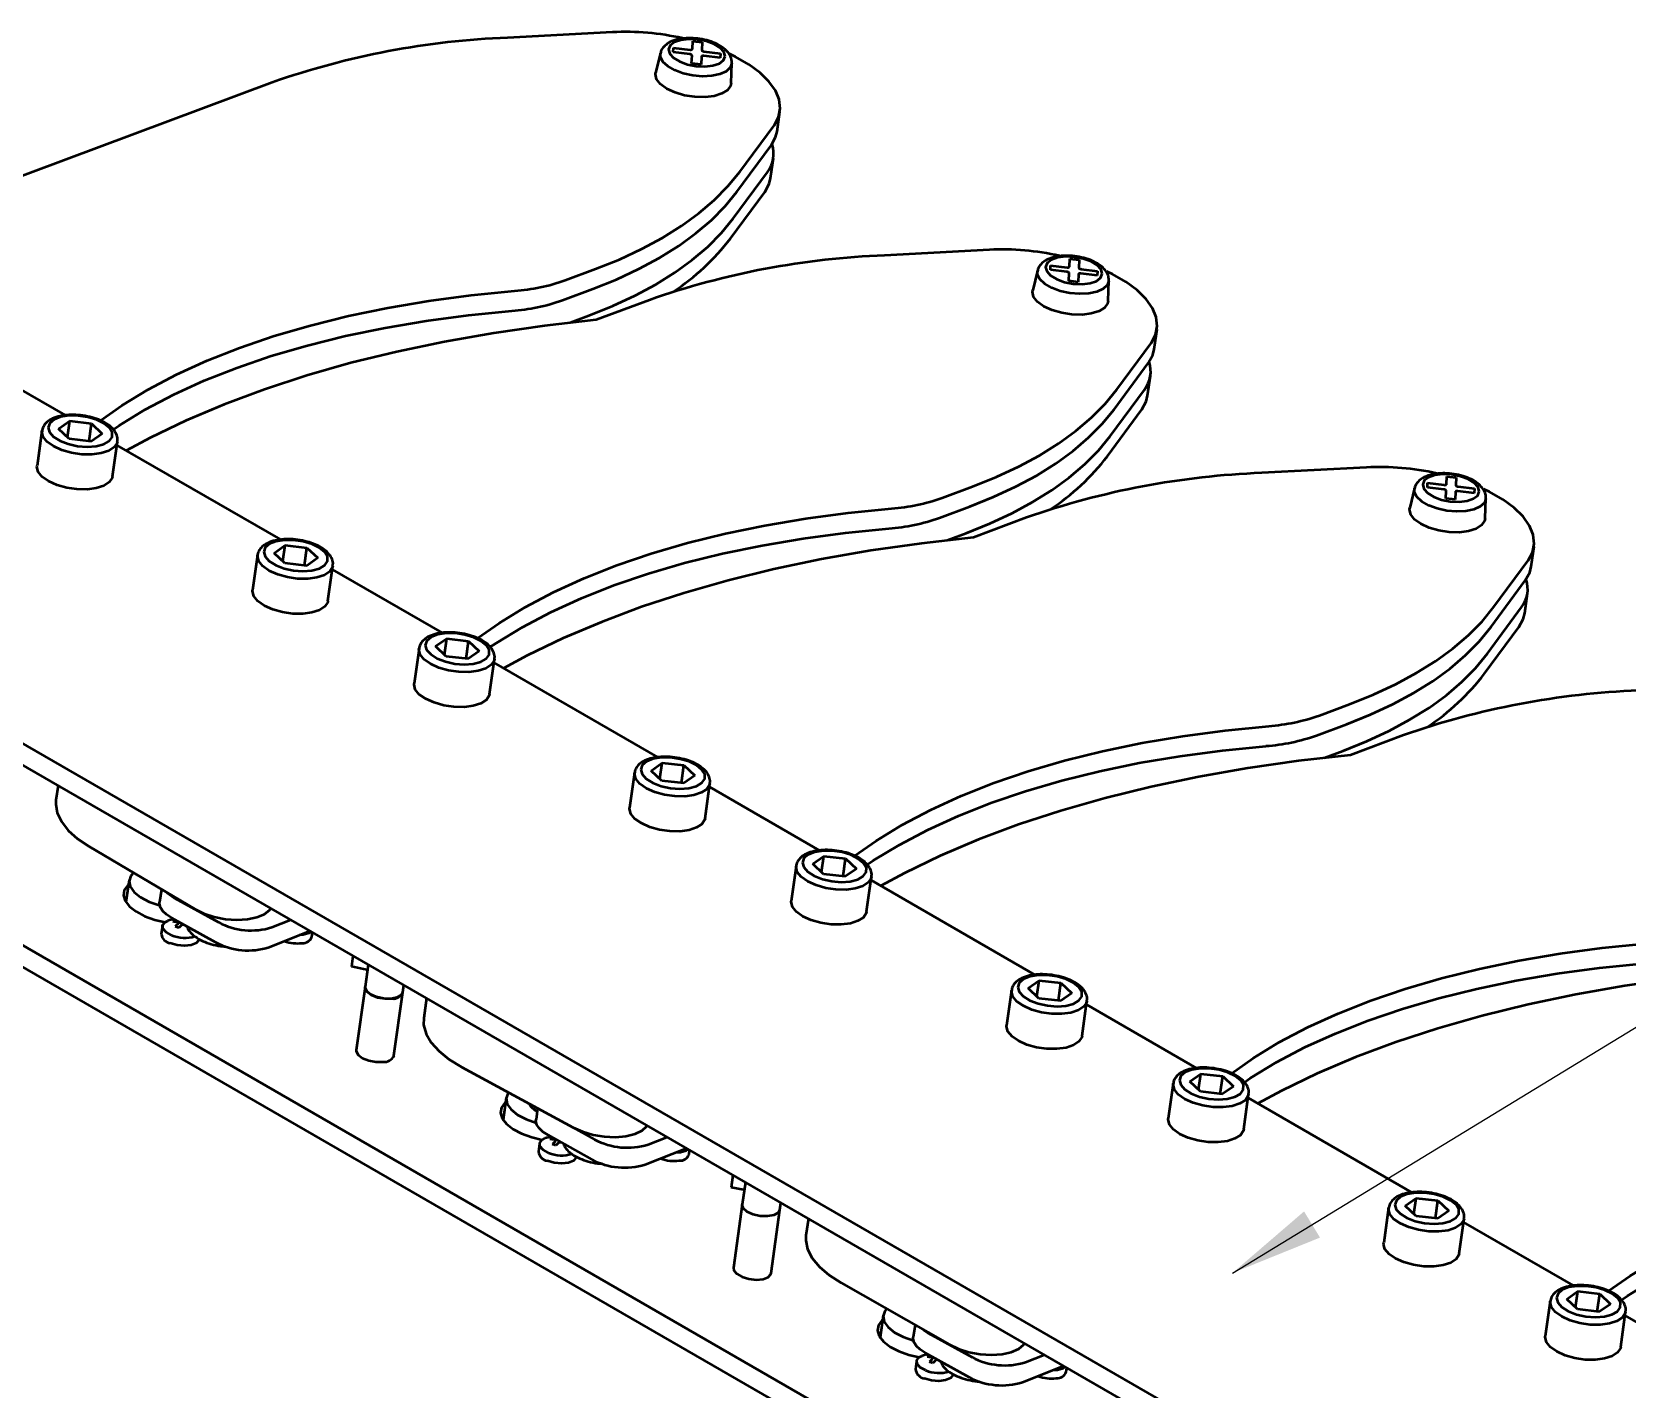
# Model space of a CAD drawing. Header units: millimetres. Extents: x 141 to 982, y 511 to 1105.
# Drawn here: x 639.4 to 709.2, y 781.3 to 840.7 of the extents above; entities that cross this region are included whole.
import ezdxf

# ---------------------------------------------------------------- set-up
doc = ezdxf.new("R2010")
doc.units = ezdxf.units.MM
doc.header["$LTSCALE"] = 0.3
doc.layers.add('粗实线', color=7, linetype='Continuous', lineweight=50)
doc.layers.add('细实线', color=3, linetype='Continuous', lineweight=18)
doc.styles.get("Standard").update_dxf_attribs({"font": 'txt', "bigfont": 'gbcbig.shx'})
doc.dimstyles.new('SLDDIMSTYLE0', dxfattribs={"dimtxt": 0, "dimasz": 4.08, "dimexe": 0, "dimexo": 0.0625, "dimgap": 0, "dimtad": 0, "dimtih": 1, "dimtoh": 1, "dimdec": 0, "dimrnd": 1e-09, "dimzin": 0, "dimdsep": 46, "dimtxsty": 'Standard', "dimsah": 1, "dimcen": 0.09, "dimadec": 0, "dimazin": 0, "dimtfac": 4.08, "dimtdec": 0, "dimtofl": 0, "dimtmove": 0, "dimatfit": 3, "dimfxl": 1, "dimfrac": 2, "dimtolj": 1, "dimtzin": 0, "dimarcsym": 0})

msp = doc.modelspace()

# ---------------------------------------------------------------- linework, layer by layer
at = {"layer": '粗实线'}
for p, q in [((664.777, 840.662), (660.19, 840.417)), ((666.877, 839.746), (666.669, 838.888)), ((667.442, 839.785), (667.452, 839.979)), ((668.163, 839.698), (667.442, 839.785)), ((667.452, 839.979), (668.173, 839.892)), ((668.275, 839.927), (668.292, 840.268)), ((668.292, 840.268), (668.702, 840.219)), ((668.702, 840.219), (668.685, 839.878)), ((668.781, 839.819), (669.502, 839.732)), ((669.502, 839.732), (669.493, 839.538)), ((668.243, 839.299), (668.26, 839.64)), ((668.653, 839.249), (668.243, 839.299)), ((668.67, 839.59), (668.653, 839.249)), ((669.493, 839.538), (668.772, 839.625)), ((669.966, 838.426), (670.002, 839.307)), ((649.894, 838.463), (629.076, 830.684)), ((666.659, 838.82), (666.669, 838.888)), ((671.985, 836.319), (672.108, 837.194)), ((670.35, 834.551), (671.848, 836.58)), ((670.228, 833.676), (671.725, 835.705)), ((671.698, 834.277), (671.821, 835.152)), ((670.064, 832.51), (671.562, 834.538)), ((669.941, 831.635), (671.439, 833.663)), ((681.276, 831.137), (676.689, 830.892)), ((684.774, 830.402), (684.791, 830.743)), ((684.791, 830.743), (685.201, 830.694)), ((685.201, 830.694), (685.184, 830.353)), ((662.713, 829.804), (664.036, 830.299)), ((683.376, 830.221), (683.168, 829.364)), ((683.941, 830.26), (683.951, 830.454)), ((684.662, 830.174), (683.941, 830.26)), ((683.951, 830.454), (684.672, 830.368)), ((684.742, 829.774), (684.759, 830.115)), ((685.169, 830.065), (685.152, 829.725)), ((685.992, 830.014), (685.271, 830.1)), ((685.281, 830.294), (686.002, 830.207)), ((686.002, 830.207), (685.992, 830.014)), ((662.59, 828.929), (663.914, 829.424)), ((683.158, 829.295), (683.168, 829.364)), ((685.152, 829.725), (684.742, 829.774)), ((686.466, 828.901), (686.501, 829.782)), ((666.393, 828.938), (664.072, 828.071)), ((662.922, 827.948), (663.75, 828.257)), ((688.484, 826.794), (688.607, 827.669)), ((608.468, 827.129), (705.106, 771.341)), ((640.838, 823.893), (636.023, 826.673)), ((686.849, 825.027), (688.347, 827.055)), ((608.345, 826.254), (704.983, 770.466)), ((686.727, 824.152), (688.225, 826.18)), ((688.198, 824.752), (688.32, 825.627)), ((686.563, 822.985), (688.061, 825.014)), ((686.44, 822.11), (687.938, 824.139)), ((639.815, 823.21), (639.601, 821.679)), ((639.812, 823.168), (639.815, 823.21)), ((640.542, 823.307), (641.029, 823.644)), ((641.01, 822.86), (640.542, 823.307)), ((640.93, 822.937), (641.029, 823.644)), ((641.029, 823.644), (641.984, 823.535)), ((641.875, 822.761), (641.984, 823.535)), ((642.452, 823.088), (641.965, 822.751)), ((641.984, 823.535), (642.452, 823.088)), ((641.965, 822.751), (641.01, 822.86)), ((642.902, 821.216), (643.116, 822.747)), ((650.265, 818.451), (643.095, 822.591)), ((639.597, 821.637), (639.601, 821.679)), ((697.775, 821.613), (693.188, 821.368)), ((700.441, 820.736), (700.45, 820.93)), ((700.45, 820.93), (701.171, 820.843)), ((701.273, 820.878), (701.29, 821.219)), ((701.29, 821.219), (701.7, 821.169)), ((701.7, 821.169), (701.683, 820.828)), ((679.212, 820.28), (680.536, 820.774)), ((699.876, 820.696), (699.667, 819.839)), ((701.162, 820.649), (700.441, 820.736)), ((701.241, 820.249), (701.258, 820.59)), ((701.651, 820.2), (701.241, 820.249)), ((701.668, 820.541), (701.651, 820.2)), ((702.491, 820.489), (701.77, 820.576)), ((701.78, 820.77), (702.501, 820.683)), ((702.501, 820.683), (702.491, 820.489)), ((702.965, 819.376), (703.001, 820.258)), ((679.089, 819.405), (680.413, 819.899)), ((699.657, 819.771), (699.667, 819.839)), ((607.322, 818.962), (703.96, 763.174)), ((682.893, 819.414), (680.571, 818.546)), ((703.516, 762.484), (607.199, 818.087)), ((649.97, 817.86), (650.45, 818.201)), ((650.352, 817.502), (650.45, 818.201)), ((650.45, 818.201), (651.405, 818.095)), ((651.296, 817.321), (651.405, 818.095)), ((651.405, 818.095), (651.88, 817.649)), ((679.422, 818.423), (680.249, 818.732)), ((704.983, 817.269), (705.106, 818.144)), ((649.244, 817.768), (649.029, 816.236)), ((649.24, 817.719), (649.244, 817.768)), ((650.445, 817.415), (649.97, 817.86)), ((651.4, 817.309), (650.445, 817.415)), ((651.88, 817.649), (651.4, 817.309)), ((703.349, 815.502), (704.847, 817.531)), ((652.33, 815.773), (652.545, 817.305)), ((657.337, 814.369), (652.523, 817.148)), ((649.025, 816.188), (649.029, 816.236)), ((703.226, 814.627), (704.724, 816.656)), ((704.697, 815.228), (704.82, 816.103)), ((703.062, 813.46), (704.56, 815.489)), ((702.939, 812.585), (704.437, 814.614)), ((657.041, 813.782), (657.528, 814.12)), ((657.429, 813.412), (657.528, 814.12)), ((657.528, 814.12), (658.483, 814.01)), ((658.374, 813.236), (658.483, 814.01)), ((658.483, 814.01), (658.951, 813.563)), ((656.315, 813.686), (656.1, 812.154)), ((656.311, 813.644), (656.315, 813.686)), ((657.509, 813.335), (657.041, 813.782)), ((658.464, 813.226), (657.509, 813.335)), ((658.951, 813.563), (658.464, 813.226)), ((659.401, 811.691), (659.616, 813.222)), ((666.764, 808.927), (659.594, 813.066)), ((656.096, 812.112), (656.1, 812.154)), ((695.711, 810.755), (697.035, 811.249)), ((695.588, 809.88), (696.912, 810.374)), ((699.392, 809.889), (697.071, 809.021)), ((695.921, 808.899), (696.748, 809.208)), ((666.469, 808.336), (666.949, 808.676)), ((666.944, 807.89), (666.469, 808.336)), ((666.851, 807.977), (666.949, 808.676)), ((666.949, 808.676), (667.904, 808.57)), ((667.795, 807.796), (667.904, 808.57)), ((667.904, 808.57), (668.379, 808.125)), ((640.518, 807.68), (640.428, 807.039)), ((665.743, 808.243), (665.528, 806.712)), ((665.739, 808.194), (665.743, 808.243)), ((667.899, 807.784), (666.944, 807.89)), ((668.379, 808.125), (667.899, 807.784)), ((668.829, 806.248), (669.044, 807.78)), ((673.836, 804.844), (669.022, 807.623)), ((665.524, 806.663), (665.528, 806.712)), ((641.887, 805.012), (646.513, 802.268)), ((672.814, 804.161), (672.599, 802.63)), ((672.81, 804.119), (672.814, 804.161)), ((673.54, 804.258), (674.027, 804.595)), ((674.008, 803.811), (673.54, 804.258)), ((673.928, 803.887), (674.027, 804.595)), ((674.027, 804.595), (674.982, 804.485)), ((674.873, 803.711), (674.982, 804.485)), ((674.982, 804.485), (675.45, 804.039)), ((643.627, 803.542), (643.491, 802.573)), ((674.963, 803.701), (674.008, 803.811)), ((675.45, 804.039), (674.963, 803.701)), ((675.9, 802.166), (676.115, 803.698)), ((683.263, 799.402), (676.093, 803.541)), ((645.043, 803.14), (644.963, 802.577)), ((645.606, 802.77), (647.538, 801.699)), ((672.595, 802.588), (672.599, 802.63)), ((645.086, 801.542), (645.036, 801.185)), ((645.484, 801.895), (647.415, 800.824)), ((649.876, 801.481), (650.693, 801.806)), ((649.753, 800.605), (651.54, 801.318)), ((651.251, 801.147), (651.076, 801.133)), ((651.629, 801.063), (651.656, 801.251)), ((653.423, 800.231), (653.357, 799.759)), ((654.094, 799.843), (653.958, 798.868)), ((653.958, 798.868), (653.569, 796.097)), ((655.219, 795.866), (655.608, 798.637)), ((655.608, 798.637), (655.651, 798.944)), ((682.242, 798.718), (682.027, 797.187)), ((682.238, 798.669), (682.242, 798.718)), ((682.968, 798.811), (683.448, 799.151)), ((683.443, 798.365), (682.968, 798.811)), ((683.35, 798.452), (683.448, 799.151)), ((683.448, 799.151), (684.403, 799.045)), ((684.294, 798.271), (684.403, 799.045)), ((684.878, 798.6), (684.398, 798.26)), ((684.403, 799.045), (684.878, 798.6)), ((656.64, 798.374), (656.518, 797.505)), ((684.398, 798.26), (683.443, 798.365)), ((685.328, 796.724), (685.543, 798.255)), ((690.336, 795.319), (685.521, 798.099)), ((682.023, 797.138), (682.027, 797.187)), ((658.181, 795.362), (663.06, 792.716)), ((690.039, 794.733), (690.526, 795.07)), ((690.427, 794.362), (690.526, 795.07)), ((690.526, 795.07), (691.481, 794.961)), ((689.313, 794.636), (689.098, 793.105)), ((689.31, 794.594), (689.313, 794.636)), ((690.507, 794.286), (690.039, 794.733)), ((691.373, 794.187), (691.481, 794.961)), ((691.949, 794.514), (691.462, 794.176)), ((691.481, 794.961), (691.949, 794.514)), ((660.126, 794.018), (659.99, 793.048)), ((691.462, 794.176), (690.507, 794.286)), ((692.399, 792.642), (692.614, 794.173)), ((699.762, 789.877), (692.592, 794.016)), ((661.503, 793.561), (661.434, 793.071)), ((689.095, 793.063), (689.098, 793.105)), ((661.95, 792.391), (663.876, 791.318)), ((663.048, 792.722), (663.999, 792.193)), ((666.337, 791.971), (667.165, 792.298)), ((661.586, 792.017), (661.536, 791.66)), ((666.214, 791.096), (668.014, 791.807)), ((667.75, 791.623), (667.509, 791.608)), ((668.129, 791.539), (668.155, 791.726)), ((670.053, 790.63), (669.977, 790.092)), ((670.594, 790.318), (670.457, 789.344)), ((699.467, 789.286), (699.947, 789.626)), ((699.849, 788.928), (699.947, 789.626)), ((699.947, 789.626), (700.902, 789.521)), ((700.794, 788.746), (700.902, 789.521)), ((700.902, 789.521), (701.377, 789.075)), ((670.457, 789.344), (670.068, 786.573)), ((671.718, 786.341), (672.107, 789.112)), ((672.107, 789.112), (672.15, 789.42)), ((698.741, 789.193), (698.526, 787.662)), ((698.738, 789.145), (698.741, 789.193)), ((699.942, 788.84), (699.467, 789.286)), ((700.897, 788.735), (699.942, 788.84)), ((701.377, 789.075), (700.897, 788.735)), ((673.351, 788.727), (673.247, 787.991)), ((701.827, 787.199), (702.042, 788.73)), ((706.835, 785.794), (702.02, 788.574)), ((698.523, 787.613), (698.526, 787.662)), ((674.79, 785.914), (679.524, 783.211)), ((706.538, 785.208), (707.025, 785.545)), ((706.926, 784.838), (707.025, 785.545)), ((707.025, 785.545), (707.98, 785.436)), ((707.872, 784.662), (707.98, 785.436)), ((707.98, 785.436), (708.448, 784.989)), ((705.812, 785.111), (705.597, 783.58)), ((705.809, 785.069), (705.812, 785.111)), ((707.006, 784.761), (706.538, 785.208)), ((707.961, 784.652), (707.006, 784.761)), ((708.448, 784.989), (707.961, 784.652)), ((708.898, 783.117), (709.113, 784.648)), ((676.626, 784.493), (676.489, 783.523)), ((678.018, 784.071), (677.943, 783.539)), ((716.261, 780.352), (709.091, 784.492)), ((678.387, 783.86), (678.584, 783.733)), ((678.584, 783.733), (680.512, 782.661)), ((705.594, 783.538), (705.597, 783.58)), ((678.085, 782.492), (678.035, 782.136)), ((678.461, 782.858), (680.389, 781.786)), ((682.85, 782.441), (683.674, 782.767)), ((682.727, 781.566), (684.522, 782.277)), ((684.249, 782.098), (684.032, 782.083)), ((684.628, 782.014), (684.654, 782.201))]:
    msp.add_line(p, q, dxfattribs=at)
at = {"layer": '粗实线', "flags": 128}
for points in [[(670.002, 839.304), (669.934, 839.111), (669.755, 838.946), (669.477, 838.822), (669.123, 838.748), (668.717, 838.729), (668.291, 838.766), (667.875, 838.857), (667.501, 838.996), (667.196, 839.171), (666.983, 839.37), (666.877, 839.578), (666.878, 839.748)], [(669.71, 839.61), (669.659, 839.798), (669.491, 839.982), (669.224, 840.145), (668.883, 840.269), (668.502, 840.344), (668.118, 840.361), (667.769, 840.32), (667.488, 840.223), (667.304, 840.081), (667.235, 839.908), (667.286, 839.72), (667.454, 839.535), (667.721, 839.373), (668.062, 839.248), (668.443, 839.173), (668.827, 839.156), (669.176, 839.198), (669.456, 839.294), (669.64, 839.436), (669.71, 839.61)], [(668.173, 839.892), (668.192, 839.891), (668.211, 839.891), (668.228, 839.894), (668.244, 839.898), (668.256, 839.903), (668.266, 839.91), (668.272, 839.918), (668.275, 839.927)], [(668.685, 839.878), (668.686, 839.869), (668.691, 839.859), (668.7, 839.85), (668.712, 839.841), (668.727, 839.834), (668.744, 839.827), (668.762, 839.822), (668.781, 839.819)], [(671.848, 836.58), (672.043, 836.937), (672.119, 837.316), (672.074, 837.709), (671.909, 838.108), (671.628, 838.504), (671.238, 838.889), (670.745, 839.253), (670.162, 839.59), (669.866, 839.735)], [(668.26, 839.64), (668.259, 839.649), (668.253, 839.658), (668.245, 839.668), (668.233, 839.676), (668.218, 839.684), (668.201, 839.69), (668.183, 839.695), (668.163, 839.698)], [(668.772, 839.625), (668.752, 839.627), (668.734, 839.626), (668.716, 839.624), (668.701, 839.62), (668.688, 839.614), (668.679, 839.607), (668.673, 839.599), (668.67, 839.59)], [(669.966, 838.426), (669.946, 838.318), (669.814, 838.127), (669.571, 837.973), (669.234, 837.868), (668.829, 837.818), (668.386, 837.828), (667.938, 837.896), (667.517, 838.019), (667.155, 838.186), (666.879, 838.385), (666.71, 838.602), (666.659, 838.82), (666.659, 838.82)], [(671.725, 835.705), (671.92, 836.062), (671.985, 836.319)], [(664.036, 830.299), (665.08, 830.719), (666.058, 831.175), (666.965, 831.663), (667.798, 832.184), (668.556, 832.736), (669.236, 833.315), (669.834, 833.921), (670.35, 834.551)], [(671.439, 833.663), (671.634, 834.02), (671.698, 834.277)], [(663.914, 829.424), (664.958, 829.844), (665.935, 830.299), (666.842, 830.788), (667.676, 831.309), (668.434, 831.861), (669.113, 832.44), (669.712, 833.046), (670.228, 833.676)], [(663.75, 828.257), (664.794, 828.677), (665.771, 829.133), (666.678, 829.622), (667.512, 830.143), (668.27, 830.694), (668.949, 831.273), (669.548, 831.879), (670.064, 832.51)], [(686.209, 830.085), (686.158, 830.273), (685.99, 830.457), (685.723, 830.62), (685.382, 830.744), (685.001, 830.819), (684.617, 830.837), (684.268, 830.795), (683.987, 830.698), (683.803, 830.556), (683.734, 830.383), (683.785, 830.195), (683.953, 830.01), (684.22, 829.848), (684.561, 829.723), (684.942, 829.649), (685.326, 829.631), (685.675, 829.673), (685.956, 829.769), (686.14, 829.911), (686.209, 830.085)], [(686.501, 829.779), (686.433, 829.586), (686.254, 829.421), (685.977, 829.297), (685.622, 829.223), (685.217, 829.204), (684.79, 829.241), (684.374, 829.333), (684, 829.471), (683.695, 829.646), (683.482, 829.845), (683.376, 830.054), (683.377, 830.223)], [(684.759, 830.115), (684.758, 830.124), (684.753, 830.134), (684.744, 830.143), (684.732, 830.151), (684.717, 830.159), (684.7, 830.165), (684.682, 830.17), (684.662, 830.174)], [(684.672, 830.368), (684.691, 830.366), (684.71, 830.367), (684.728, 830.369), (684.743, 830.373), (684.756, 830.378), (684.765, 830.385), (684.771, 830.394), (684.774, 830.402)], [(685.271, 830.1), (685.251, 830.102), (685.233, 830.101), (685.215, 830.099), (685.2, 830.095), (685.187, 830.089), (685.178, 830.082), (685.172, 830.074), (685.169, 830.065)], [(685.184, 830.353), (685.185, 830.344), (685.19, 830.334), (685.199, 830.325), (685.211, 830.316), (685.226, 830.309), (685.243, 830.302), (685.261, 830.298), (685.281, 830.294)], [(688.347, 827.055), (688.542, 827.412), (688.618, 827.791), (688.573, 828.184), (688.408, 828.583), (688.128, 828.979), (687.737, 829.364), (687.245, 829.728), (686.662, 830.065), (686.415, 830.186)], [(642.373, 823.661), (643.315, 824.322), (644.461, 825.02), (645.704, 825.676), (647.04, 826.287), (648.465, 826.85), (649.973, 827.364), (651.561, 827.828), (653.222, 828.24), (654.952, 828.598), (656.745, 828.901), (658.595, 829.149), (660.495, 829.34)], [(686.466, 828.901), (686.445, 828.793), (686.313, 828.602), (686.07, 828.449), (685.733, 828.343), (685.329, 828.293), (684.886, 828.303), (684.437, 828.371), (684.016, 828.494), (683.655, 828.661), (683.379, 828.86), (683.209, 829.077), (683.158, 829.295), (683.158, 829.295)], [(642.916, 823.262), (643.192, 823.447), (644.338, 824.145), (645.582, 824.801), (646.917, 825.412), (648.342, 825.975), (649.851, 826.489), (651.438, 826.953), (653.1, 827.365), (654.83, 827.723), (656.622, 828.026), (658.472, 828.274), (660.373, 828.465)], [(664.072, 828.071), (661.8, 827.812), (659.585, 827.492), (657.432, 827.113), (655.347, 826.676), (653.336, 826.182), (651.403, 825.631), (649.554, 825.026), (647.792, 824.368), (646.124, 823.659), (644.552, 822.899), (643.521, 822.345)], [(688.225, 826.18), (688.419, 826.537), (688.484, 826.794)], [(680.536, 820.774), (681.58, 821.194), (682.557, 821.65), (683.464, 822.139), (684.298, 822.66), (685.056, 823.211), (685.735, 823.79), (686.334, 824.396), (686.849, 825.027)], [(687.938, 824.139), (688.133, 824.495), (688.198, 824.752)], [(640.091, 823.359), (640.148, 823.155), (640.326, 822.955), (640.607, 822.777), (640.968, 822.636), (641.375, 822.545), (641.794, 822.512), (642.185, 822.54), (642.516, 822.626), (642.756, 822.763), (642.884, 822.939), (642.889, 823.138), (642.77, 823.342), (642.538, 823.533), (642.214, 823.694), (641.825, 823.812), (641.408, 823.874), (640.998, 823.877), (640.633, 823.819), (640.344, 823.706), (640.158, 823.548), (640.091, 823.359)], [(680.413, 819.899), (681.457, 820.319), (682.434, 820.775), (683.341, 821.264), (684.175, 821.785), (684.933, 822.336), (685.612, 822.915), (686.211, 823.521), (686.727, 824.152)], [(643.117, 822.75), (643.102, 822.684), (642.975, 822.493), (642.737, 822.337), (642.404, 822.229), (642.002, 822.176), (641.56, 822.183), (641.111, 822.25), (640.688, 822.37), (640.323, 822.535), (640.043, 822.733), (639.868, 822.95), (639.812, 823.168)], [(680.249, 818.732), (681.293, 819.153), (682.27, 819.608), (683.177, 820.097), (684.011, 820.618), (684.769, 821.169), (685.448, 821.749), (686.047, 822.355), (686.563, 822.985)], [(642.902, 821.216), (642.887, 821.153), (642.76, 820.961), (642.522, 820.806), (642.189, 820.698), (641.787, 820.645), (641.345, 820.652), (640.896, 820.718), (640.473, 820.838), (640.108, 821.004), (639.828, 821.202), (639.653, 821.419), (639.597, 821.637)], [(702.708, 820.56), (702.657, 820.748), (702.489, 820.933), (702.222, 821.095), (701.881, 821.22), (701.5, 821.294), (701.116, 821.312), (700.767, 821.27), (700.487, 821.174), (700.303, 821.032), (700.233, 820.858), (700.284, 820.67), (700.452, 820.486), (700.719, 820.323), (701.06, 820.199), (701.441, 820.124), (701.825, 820.107), (702.174, 820.148), (702.455, 820.245), (702.639, 820.387), (702.708, 820.56)], [(701.171, 820.843), (701.191, 820.841), (701.209, 820.842), (701.227, 820.844), (701.242, 820.848), (701.255, 820.854), (701.264, 820.861), (701.27, 820.869), (701.273, 820.878)], [(703, 820.254), (702.932, 820.061), (702.753, 819.897), (702.476, 819.773), (702.121, 819.698), (701.716, 819.679), (701.289, 819.717), (700.873, 819.808), (700.499, 819.946), (700.194, 820.122), (699.981, 820.321), (699.876, 820.529), (699.876, 820.698)], [(701.258, 820.59), (701.257, 820.599), (701.252, 820.609), (701.243, 820.618), (701.231, 820.627), (701.216, 820.634), (701.199, 820.641), (701.181, 820.646), (701.162, 820.649)], [(701.77, 820.576), (701.751, 820.577), (701.732, 820.577), (701.715, 820.574), (701.699, 820.57), (701.686, 820.565), (701.677, 820.558), (701.671, 820.55), (701.668, 820.541)], [(701.683, 820.828), (701.684, 820.819), (701.69, 820.81), (701.698, 820.8), (701.71, 820.792), (701.725, 820.784), (701.742, 820.778), (701.76, 820.773), (701.78, 820.77)], [(704.847, 817.531), (705.041, 817.887), (705.117, 818.266), (705.072, 818.66), (704.907, 819.059), (704.627, 819.455), (704.236, 819.839), (703.744, 820.204), (703.161, 820.54), (702.914, 820.661)], [(658.873, 814.136), (659.814, 814.797), (660.96, 815.496), (662.203, 816.151), (663.539, 816.762), (664.964, 817.325), (666.473, 817.84), (668.06, 818.303), (669.722, 818.715), (671.451, 819.073), (673.244, 819.377), (675.094, 819.624), (676.995, 819.816)], [(702.965, 819.376), (702.944, 819.268), (702.812, 819.078), (702.569, 818.924), (702.233, 818.818), (701.828, 818.768), (701.385, 818.778), (700.936, 818.847), (700.515, 818.969), (700.154, 819.136), (699.878, 819.335), (699.708, 819.552), (699.657, 819.771), (699.657, 819.771)], [(659.416, 813.737), (659.692, 813.922), (660.838, 814.621), (662.081, 815.276), (663.417, 815.887), (664.841, 816.45), (666.35, 816.965), (667.937, 817.428), (669.599, 817.84), (671.329, 818.198), (673.121, 818.502), (674.971, 818.749), (676.872, 818.941)], [(649.519, 817.91), (649.58, 817.707), (649.761, 817.507), (650.045, 817.33), (650.407, 817.19), (650.815, 817.1), (651.233, 817.069), (651.624, 817.099), (651.952, 817.187), (652.19, 817.325), (652.314, 817.502), (652.316, 817.701), (652.193, 817.905), (651.958, 818.095), (651.632, 818.256), (651.242, 818.371), (650.824, 818.433), (650.415, 818.433), (650.052, 818.374), (649.766, 818.26), (649.583, 818.1), (649.519, 817.91)], [(680.571, 818.546), (678.299, 818.287), (676.084, 817.967), (673.931, 817.589), (671.846, 817.151), (669.835, 816.657), (667.902, 816.106), (666.053, 815.501), (664.292, 814.843), (662.623, 814.134), (661.051, 813.375), (660.02, 812.82)], [(652.544, 817.298), (652.532, 817.248), (652.409, 817.055), (652.174, 816.898), (651.844, 816.789), (651.443, 816.734), (651.002, 816.74), (650.553, 816.804), (650.129, 816.923), (649.761, 817.087), (649.478, 817.284), (649.3, 817.5), (649.24, 817.719)], [(704.724, 816.656), (704.918, 817.012), (704.983, 817.269)], [(652.33, 815.773), (652.317, 815.717), (652.194, 815.524), (651.959, 815.367), (651.629, 815.257), (651.228, 815.203), (650.787, 815.208), (650.338, 815.273), (649.914, 815.391), (649.546, 815.555), (649.263, 815.753), (649.085, 815.969), (649.025, 816.188)], [(697.035, 811.249), (698.079, 811.67), (699.056, 812.125), (699.963, 812.614), (700.797, 813.135), (701.555, 813.686), (702.234, 814.266), (702.833, 814.872), (703.349, 815.502)], [(696.912, 810.374), (697.956, 810.795), (698.933, 811.25), (699.84, 811.739), (700.674, 812.26), (701.432, 812.811), (702.111, 813.391), (702.71, 813.996), (703.226, 814.627)], [(704.437, 814.614), (704.632, 814.97), (704.697, 815.228)], [(656.59, 813.834), (656.648, 813.63), (656.825, 813.43), (657.107, 813.252), (657.467, 813.111), (657.874, 813.02), (658.293, 812.987), (658.685, 813.015), (659.015, 813.101), (659.255, 813.238), (659.384, 813.414), (659.388, 813.613), (659.27, 813.817), (659.038, 814.008), (658.713, 814.17), (658.325, 814.287), (657.907, 814.35), (657.497, 814.352), (657.132, 814.294), (656.843, 814.181), (656.657, 814.023), (656.59, 813.834)], [(659.616, 813.225), (659.601, 813.159), (659.475, 812.968), (659.236, 812.812), (658.903, 812.704), (658.501, 812.652), (658.059, 812.659), (657.61, 812.725), (657.187, 812.845), (656.822, 813.01), (656.542, 813.209), (656.367, 813.425), (656.311, 813.644)], [(696.748, 809.208), (697.792, 809.628), (698.769, 810.083), (699.676, 810.572), (700.51, 811.093), (701.268, 811.644), (701.948, 812.224), (702.546, 812.83), (703.062, 813.46)], [(659.401, 811.691), (659.386, 811.628), (659.26, 811.436), (659.021, 811.281), (658.688, 811.173), (658.286, 811.12), (657.844, 811.127), (657.395, 811.194), (656.972, 811.314), (656.607, 811.479), (656.327, 811.677), (656.152, 811.894), (656.096, 812.112)], [(675.372, 804.611), (676.314, 805.272), (677.46, 805.971), (678.703, 806.627), (680.039, 807.237), (681.463, 807.8), (682.972, 808.315), (684.559, 808.779), (686.221, 809.19), (687.951, 809.548), (689.743, 809.852), (691.593, 810.1), (693.494, 810.291)], [(675.915, 804.212), (676.191, 804.397), (677.337, 805.096), (678.58, 805.751), (679.916, 806.362), (681.34, 806.925), (682.849, 807.44), (684.437, 807.904), (686.098, 808.315), (687.828, 808.673), (689.621, 808.977), (691.47, 809.225), (693.371, 809.416)], [(697.071, 809.021), (694.798, 808.762), (692.583, 808.443), (690.43, 808.064), (688.346, 807.627), (686.334, 807.132), (684.401, 806.582), (682.552, 805.977), (680.791, 805.318), (679.122, 804.609), (677.551, 803.85), (676.519, 803.295)], [(666.018, 808.386), (666.079, 808.182), (666.26, 807.982), (666.544, 807.805), (666.906, 807.665), (667.315, 807.576), (667.733, 807.544), (668.123, 807.574), (668.452, 807.662), (668.689, 807.8), (668.814, 807.977), (668.815, 808.176), (668.693, 808.38), (668.458, 808.57), (668.131, 808.731), (667.741, 808.847), (667.323, 808.908), (666.914, 808.909), (666.551, 808.849), (666.265, 808.735), (666.082, 808.576), (666.018, 808.386)], [(669.043, 807.773), (669.031, 807.723), (668.908, 807.531), (668.673, 807.374), (668.343, 807.264), (667.942, 807.21), (667.501, 807.215), (667.052, 807.279), (666.628, 807.398), (666.261, 807.562), (665.977, 807.759), (665.799, 807.975), (665.739, 808.194)], [(640.428, 807.039), (640.417, 806.877), (640.48, 806.494), (640.664, 806.106), (640.965, 805.724), (641.376, 805.356), (641.887, 805.012)], [(668.829, 806.248), (668.816, 806.192), (668.693, 805.999), (668.458, 805.842), (668.128, 805.733), (667.727, 805.678), (667.286, 805.684), (666.837, 805.748), (666.413, 805.866), (666.046, 806.031), (665.762, 806.228), (665.584, 806.444), (665.524, 806.663)], [(673.089, 804.309), (673.147, 804.106), (673.324, 803.906), (673.606, 803.727), (673.966, 803.586), (674.374, 803.495), (674.792, 803.462), (675.184, 803.49), (675.514, 803.577), (675.755, 803.714), (675.883, 803.889), (675.888, 804.088), (675.769, 804.292), (675.537, 804.483), (675.212, 804.645), (674.824, 804.762), (674.406, 804.825), (673.997, 804.827), (673.631, 804.77), (673.343, 804.657), (673.156, 804.499), (673.089, 804.309)], [(643.817, 803.867), (643.698, 803.729), (643.624, 803.503), (643.674, 803.262), (643.846, 803.022), (644.129, 802.796), (644.505, 802.6), (644.95, 802.446), (644.969, 802.441)], [(676.115, 803.701), (676.1, 803.635), (675.974, 803.443), (675.735, 803.287), (675.402, 803.179), (675, 803.127), (674.558, 803.134), (674.109, 803.2), (673.686, 803.32), (673.321, 803.486), (673.041, 803.684), (672.867, 803.9), (672.81, 804.119)], [(643.6, 803.345), (643.57, 803.319), (643.417, 803.11), (643.377, 802.878), (643.453, 802.635), (643.641, 802.395), (643.931, 802.17), (644.306, 801.972), (644.747, 801.813), (645.203, 801.706)], [(645.3, 802.988), (645.392, 802.909), (645.606, 802.77)], [(645.484, 801.895), (645.27, 802.034), (645.107, 802.185), (645.003, 802.342), (644.961, 802.5), (644.963, 802.577)], [(646.513, 802.268), (646.902, 802.08), (647.354, 801.935), (647.843, 801.842), (648.337, 801.807), (648.805, 801.833), (649.219, 801.917), (649.552, 802.055), (649.785, 802.238), (649.834, 802.303)], [(675.9, 802.166), (675.885, 802.103), (675.759, 801.912), (675.52, 801.756), (675.188, 801.648), (674.785, 801.596), (674.343, 801.603), (673.894, 801.669), (673.471, 801.789), (673.106, 801.954), (672.826, 802.153), (672.652, 802.369), (672.595, 802.588)], [(645.481, 801.137), (645.244, 801.267), (645.108, 801.421), (645.095, 801.576), (645.205, 801.708), (645.329, 801.769)], [(645.638, 801.792), (645.662, 801.791), (645.673, 801.79)], [(646.687, 800.954), (646.679, 800.92), (646.568, 800.788), (646.349, 800.699), (646.057, 800.666), (645.734, 800.695), (645.431, 800.781)], [(651.599, 801.284), (651.498, 801.219), (651.251, 801.147)], [(691.871, 795.086), (692.813, 795.747), (693.959, 796.446), (695.202, 797.102), (696.538, 797.712), (697.962, 798.276), (699.471, 798.79), (701.058, 799.254), (702.72, 799.666), (704.45, 800.024), (706.243, 800.327), (708.092, 800.575), (709.993, 800.766)], [(654.063, 799.618), (653.887, 799.65), (653.357, 799.759)], [(682.517, 798.861), (682.578, 798.657), (682.759, 798.458), (683.043, 798.28), (683.405, 798.14), (683.814, 798.051), (684.232, 798.02), (684.622, 798.049), (684.951, 798.137), (685.188, 798.275), (685.313, 798.452), (685.314, 798.651), (685.192, 798.855), (684.957, 799.046), (684.63, 799.206), (684.24, 799.322), (683.822, 799.383), (683.413, 799.384), (683.05, 799.324), (682.764, 799.21), (682.581, 799.051), (682.517, 798.861)], [(692.414, 794.688), (692.69, 794.872), (693.836, 795.571), (695.079, 796.227), (696.415, 796.837), (697.84, 797.401), (699.348, 797.915), (700.936, 798.379), (702.597, 798.791), (704.327, 799.149), (706.12, 799.452), (707.969, 799.7), (709.87, 799.891)], [(713.57, 799.497), (711.298, 799.237), (709.082, 798.918), (706.93, 798.539), (704.845, 798.102), (702.833, 797.607), (700.901, 797.057), (699.051, 796.452), (697.29, 795.794), (695.621, 795.084), (694.05, 794.325), (693.018, 793.77)], [(654.009, 798.698), (653.956, 798.855), (653.958, 798.868)], [(653.958, 798.868), (653.957, 798.826), (654.033, 798.668), (654.224, 798.524), (654.499, 798.414), (654.818, 798.356), (655.132, 798.358)], [(655.608, 798.637), (655.537, 798.508), (655.349, 798.404), (655.075, 798.353), (654.757, 798.362), (654.443, 798.431), (654.18, 798.549), (654.009, 798.698)], [(685.542, 798.248), (685.53, 798.198), (685.407, 798.006), (685.172, 797.849), (684.842, 797.739), (684.441, 797.685), (684, 797.69), (683.551, 797.754), (683.127, 797.873), (682.76, 798.037), (682.476, 798.235), (682.298, 798.451), (682.238, 798.669)], [(656.518, 797.505), (656.515, 797.207), (656.622, 796.821), (656.848, 796.435), (657.19, 796.057), (657.637, 795.696), (658.181, 795.362)], [(685.328, 796.724), (685.315, 796.667), (685.193, 796.475), (684.957, 796.318), (684.627, 796.208), (684.227, 796.154), (683.785, 796.159), (683.336, 796.223), (682.912, 796.342), (682.545, 796.506), (682.262, 796.703), (682.083, 796.919), (682.023, 797.138)], [(653.569, 796.097), (653.568, 796.055), (653.644, 795.897), (653.835, 795.753), (654.111, 795.643), (654.43, 795.585), (654.743, 795.587)], [(689.588, 794.784), (689.646, 794.581), (689.823, 794.381), (690.105, 794.203), (690.465, 794.062), (690.873, 793.971), (691.291, 793.938), (691.683, 793.965), (692.014, 794.052), (692.254, 794.189), (692.382, 794.365), (692.387, 794.563), (692.268, 794.767), (692.036, 794.959), (691.711, 795.12), (691.323, 795.237), (690.905, 795.3), (690.496, 795.303), (690.13, 795.245), (689.842, 795.132), (689.656, 794.974), (689.588, 794.784)], [(692.614, 794.176), (692.599, 794.11), (692.473, 793.918), (692.234, 793.763), (691.902, 793.655), (691.499, 793.602), (691.057, 793.609), (690.608, 793.675), (690.185, 793.795), (689.821, 793.961), (689.54, 794.159), (689.366, 794.376), (689.31, 794.594)], [(660.099, 793.821), (660.069, 793.795), (659.916, 793.585), (659.876, 793.353), (659.952, 793.11), (660.14, 792.87), (660.43, 792.645), (660.805, 792.447), (661.247, 792.288), (661.702, 792.181)], [(660.23, 794.251), (660.197, 794.204), (660.123, 793.979), (660.173, 793.738), (660.345, 793.497), (660.628, 793.271), (661.004, 793.075), (661.443, 792.923)], [(661.95, 792.391), (661.737, 792.53), (661.576, 792.681), (661.473, 792.839), (661.431, 792.996), (661.434, 793.071)], [(692.399, 792.642), (692.385, 792.579), (692.258, 792.387), (692.019, 792.231), (691.687, 792.123), (691.284, 792.071), (690.842, 792.078), (690.393, 792.144), (689.971, 792.264), (689.606, 792.43), (689.325, 792.628), (689.151, 792.844), (689.095, 793.063)], [(662.137, 792.268), (662.161, 792.266), (662.177, 792.264)], [(663.06, 792.716), (663.465, 792.536), (663.929, 792.402), (664.421, 792.321), (664.912, 792.3), (665.371, 792.339), (665.769, 792.436), (666.082, 792.584), (666.289, 792.776), (666.303, 792.795)], [(661.98, 791.612), (661.743, 791.742), (661.607, 791.896), (661.594, 792.051), (661.705, 792.183), (661.828, 792.244)], [(668.098, 791.759), (667.997, 791.694), (667.75, 791.623)], [(663.186, 791.429), (663.178, 791.395), (663.067, 791.263), (662.849, 791.174), (662.556, 791.141), (662.233, 791.17), (661.93, 791.256)], [(708.37, 785.562), (709.312, 786.223), (710.458, 786.921), (711.701, 787.577), (713.037, 788.188), (714.462, 788.751), (715.97, 789.265), (717.558, 789.729), (719.219, 790.141), (720.949, 790.499), (722.742, 790.802), (724.591, 791.05), (726.492, 791.241)], [(708.913, 785.163), (709.189, 785.348), (710.335, 786.046), (711.578, 786.702), (712.914, 787.313), (714.339, 787.876), (715.847, 788.39), (717.435, 788.854), (719.096, 789.266), (720.826, 789.624), (722.619, 789.927), (724.469, 790.175), (726.369, 790.366)], [(670.547, 789.985), (670.511, 789.991), (669.977, 790.092)], [(699.016, 789.336), (699.077, 789.132), (699.258, 788.933), (699.542, 788.755), (699.905, 788.616), (700.313, 788.526), (700.731, 788.495), (701.121, 788.524), (701.45, 788.612), (701.687, 788.751), (701.812, 788.927), (701.813, 789.126), (701.691, 789.33), (701.456, 789.521), (701.129, 789.681), (700.739, 789.797), (700.322, 789.858), (699.913, 789.859), (699.549, 789.8), (699.263, 789.685), (699.08, 789.526), (699.016, 789.336)], [(670.934, 788.909), (670.674, 789.028), (670.506, 789.177), (670.456, 789.334), (670.457, 789.344)], [(672.107, 789.112), (672.032, 788.981), (671.842, 788.877), (671.567, 788.828), (671.248, 788.839), (670.934, 788.909)], [(702.041, 788.724), (702.03, 788.674), (701.907, 788.481), (701.671, 788.324), (701.341, 788.214), (700.941, 788.16), (700.499, 788.165), (700.05, 788.23), (699.626, 788.348), (699.259, 788.512), (698.976, 788.71), (698.797, 788.926), (698.738, 789.145)], [(673.247, 787.991), (673.238, 787.772), (673.319, 787.387), (673.521, 787), (673.839, 786.62), (674.265, 786.255), (674.79, 785.914)], [(701.827, 787.199), (701.815, 787.142), (701.692, 786.95), (701.457, 786.793), (701.126, 786.683), (700.726, 786.629), (700.284, 786.634), (699.835, 786.698), (699.411, 786.817), (699.044, 786.981), (698.761, 787.178), (698.583, 787.395), (698.523, 787.613)], [(670.068, 786.573), (670.086, 786.46), (670.215, 786.305), (670.448, 786.174), (670.749, 786.085), (671.072, 786.053), (671.367, 786.083), (671.59, 786.169), (671.708, 786.3), (671.718, 786.341)], [(706.087, 785.26), (706.145, 785.056), (706.323, 784.856), (706.604, 784.678), (706.964, 784.537), (707.372, 784.446), (707.79, 784.413), (708.182, 784.441), (708.513, 784.527), (708.753, 784.664), (708.881, 784.84), (708.886, 785.039), (708.767, 785.243), (708.535, 785.434), (708.21, 785.595), (707.822, 785.713), (707.405, 785.775), (706.995, 785.778), (706.63, 785.72), (706.341, 785.607), (706.155, 785.449), (706.087, 785.26)], [(676.776, 784.78), (676.696, 784.68), (676.622, 784.454), (676.672, 784.213), (676.845, 783.972), (677.127, 783.747), (677.503, 783.551), (677.948, 783.396), (677.951, 783.396)], [(709.114, 784.651), (709.099, 784.585), (708.972, 784.393), (708.733, 784.238), (708.401, 784.13), (707.998, 784.077), (707.556, 784.084), (707.107, 784.151), (706.685, 784.271), (706.32, 784.436), (706.039, 784.634), (705.865, 784.851), (705.809, 785.069)], [(676.598, 784.296), (676.569, 784.27), (676.415, 784.061), (676.375, 783.828), (676.452, 783.585), (676.639, 783.345), (676.929, 783.12), (677.304, 782.923), (677.746, 782.764), (678.201, 782.656)], [(678.461, 782.858), (678.248, 782.998), (678.086, 783.149), (677.982, 783.306), (677.941, 783.464), (677.943, 783.539)], [(679.524, 783.211), (679.92, 783.026), (680.377, 782.885), (680.868, 782.797), (681.36, 782.768), (681.825, 782.8), (682.232, 782.889), (682.557, 783.032), (682.779, 783.218), (682.813, 783.264)], [(708.898, 783.117), (708.884, 783.054), (708.757, 782.862), (708.519, 782.707), (708.186, 782.598), (707.783, 782.546), (707.341, 782.553), (706.892, 782.619), (706.47, 782.739), (706.105, 782.905), (705.825, 783.103), (705.65, 783.319), (705.594, 783.538)], [(678.48, 782.088), (678.242, 782.217), (678.106, 782.371), (678.093, 782.526), (678.204, 782.658), (678.327, 782.719)], [(678.636, 782.743), (678.66, 782.741), (678.674, 782.74)], [(679.685, 781.904), (679.677, 781.87), (679.566, 781.738), (679.348, 781.649), (679.055, 781.616), (678.733, 781.645), (678.43, 781.731)], [(684.597, 782.234), (684.497, 782.169), (684.249, 782.098)]]:
    msp.add_lwpolyline(points, dxfattribs=at)
at = {"layer": '粗实线'}
for centre, radius, start, end in [((665.332, 829.117), 11.558, 77.43468, 92.75017), ((661.531, 805.253), 35.19, 92.18383, 109.3094), ((670.529, 835.332), 1.303, 322.44343, 18.94938), ((661.812, 837.843), 10.228, 303.38484, 322.62702), ((678.03, 795.728), 35.19, 92.18388, 109.30935), ((681.831, 819.592), 11.558, 77.43479, 92.75006), ((659.892, 837.755), 8.436, 274.10088, 289.534), ((659.769, 836.88), 8.436, 274.10103, 289.53366), ((687.028, 825.808), 1.303, 322.44347, 18.94969), ((678.312, 828.319), 10.229, 303.38494, 322.6268), ((698.33, 810.068), 11.558, 77.43468, 92.7501), ((694.529, 786.203), 35.19, 92.18386, 109.30937), ((676.391, 828.23), 8.436, 274.10079, 289.5341), ((676.268, 827.355), 8.436, 274.10093, 289.53375), ((703.527, 816.283), 1.303, 322.44351, 18.95), ((694.811, 818.794), 10.229, 303.38505, 322.62682), ((711.028, 776.678), 35.19, 92.18385, 109.30941), ((692.89, 818.705), 8.436, 274.10091, 289.53398), ((692.768, 817.831), 8.436, 274.10105, 289.53363), ((645.784, 800.515), 1.333, 98.28408, 109.94867), ((645.887, 801.32), 0.534, 117.84193, 129.87647), ((645.476, 800.639), 1.093, 76.14172, 86.40981), ((646.696, 800.595), 1.39, 131.74136, 138.79273), ((644.902, 799.41), 2.23, 66.14772, 70.36781), ((646.85, 800.533), 1.392, 131.74407, 138.78619), ((648.969, 804.395), 3.052, 242.03781, 287.28627), ((645.508, 801.251), 0.476, 187.91303, 260.6903), ((646.061, 802.514), 1.494, 247.17118, 287.49358), ((648.846, 803.52), 3.052, 242.03781, 287.28627), ((650.981, 802.457), 1.68, 250.56963, 277.50653), ((651.233, 801.214), 0.424, 265.67132, 339.19854), ((655.182, 798.819), 0.464, 263.84615, 336.83348), ((654.793, 796.048), 0.464, 263.84691, 336.83126), ((661.702, 794.035), 0.633, 205.45733, 250.01367), ((662.283, 790.99), 1.333, 98.13575, 109.94867), ((662.386, 791.795), 0.534, 117.84536, 129.87304), ((662.007, 791.726), 0.476, 187.91325, 260.69007), ((662.561, 792.994), 1.498, 247.20938, 287.19911), ((661.975, 791.114), 1.093, 76.14249, 86.40818), ((663.197, 791.069), 1.391, 131.7459, 138.79082), ((661.401, 789.886), 2.229, 66.14699, 70.36854), ((663.35, 791.007), 1.393, 131.74861, 138.78428), ((665.435, 794.888), 3.054, 241.96264, 287.18934), ((665.312, 794.013), 3.054, 241.96264, 287.18934), ((667.48, 792.926), 1.675, 249.19001, 277.53924), ((667.732, 791.689), 0.424, 265.66919, 339.20067), ((678.782, 781.466), 1.333, 98.18856, 109.94867), ((678.886, 782.27), 0.535, 117.84818, 129.87022), ((678.475, 781.589), 1.093, 76.14221, 86.40847), ((679.696, 781.544), 1.391, 131.74563, 138.78978), ((679.849, 781.483), 1.392, 131.74607, 138.78419), ((681.946, 785.357), 3.053, 241.98948, 287.22454), ((678.507, 782.201), 0.476, 187.91314, 260.69019), ((679.06, 783.468), 1.497, 247.19918, 287.2778), ((677.9, 780.361), 2.23, 66.14752, 70.36801), ((681.823, 784.482), 3.053, 241.98948, 287.22454), ((683.979, 783.404), 1.677, 249.68546, 277.52688), ((684.231, 782.165), 0.424, 265.67025, 339.1996)]:
    msp.add_arc(centre, radius, start, end, dxfattribs=at)
for points, knots in [([(670.002, 839.301), (669.999, 839.366), (669.993, 839.512), (669.888, 839.724), (669.706, 839.926), (669.442, 840.107), (669.101, 840.256), (668.711, 840.36), (668.305, 840.409), (667.907, 840.403), (667.539, 840.337), (667.237, 840.214), (667.023, 840.037), (666.902, 839.873), (666.89, 839.769), (666.877, 839.746)], [0, 0, 0, 0, 0.055828, 0.12685, 0.202493, 0.288256, 0.378928, 0.468376, 0.557071, 0.646195, 0.736852, 0.831034, 0.90938, 0.980465, 1, 1, 1, 1]), ([(686.501, 829.777), (686.498, 829.841), (686.492, 829.988), (686.387, 830.199), (686.205, 830.402), (685.941, 830.582), (685.6, 830.732), (685.21, 830.835), (684.804, 830.885), (684.407, 830.878), (684.038, 830.812), (683.736, 830.689), (683.522, 830.512), (683.401, 830.348), (683.389, 830.244), (683.387, 830.222)], [0, 0, 0, 0, 0.055828, 0.126851, 0.202494, 0.288257, 0.378928, 0.468377, 0.557072, 0.646196, 0.736852, 0.831035, 0.90938, 0.980465, 1, 1, 1, 1]), ([(643.111, 822.752), (643.114, 822.764), (643.142, 822.853), (643.096, 823.032), (642.976, 823.251), (642.767, 823.452), (642.475, 823.631), (642.111, 823.776), (641.707, 823.874), (641.29, 823.92), (640.884, 823.912), (640.511, 823.847), (640.203, 823.728), (639.98, 823.562), (639.839, 823.363), (639.819, 823.215), (639.81, 823.146)], [0, 0, 0, 0, 0.010227, 0.079163, 0.147304, 0.221999, 0.303812, 0.386542, 0.468318, 0.549697, 0.631349, 0.713914, 0.798462, 0.873771, 0.941552, 1, 1, 1, 1]), ([(703, 820.252), (702.997, 820.316), (702.991, 820.463), (702.886, 820.675), (702.704, 820.877), (702.44, 821.058), (702.099, 821.207), (701.709, 821.31), (701.303, 821.36), (700.906, 821.353), (700.537, 821.287), (700.235, 821.165), (700.021, 820.987), (699.901, 820.823), (699.888, 820.72), (699.886, 820.697)], [0, 0, 0, 0, 0.0558279, 0.1268515, 0.2024934, 0.2882565, 0.378928, 0.4683772, 0.5570722, 0.6461959, 0.7368524, 0.8310351, 0.9093805, 0.9804649, 1, 1, 1, 1]), ([(652.534, 817.297), (652.54, 817.316), (652.569, 817.413), (652.521, 817.599), (652.396, 817.817), (652.184, 818.017), (651.889, 818.195), (651.522, 818.339), (651.117, 818.435), (650.7, 818.479), (650.295, 818.468), (649.924, 818.4), (649.62, 818.279), (649.4, 818.111), (649.263, 817.91), (649.246, 817.762), (649.238, 817.693)], [0, 0, 0, 0, 0.016824, 0.085157, 0.152993, 0.227563, 0.309019, 0.391169, 0.472379, 0.553227, 0.634368, 0.716453, 0.800561, 0.874974, 0.942096, 1, 1, 1, 1]), ([(659.61, 813.228), (659.614, 813.239), (659.641, 813.328), (659.595, 813.507), (659.475, 813.726), (659.266, 813.927), (658.974, 814.106), (658.61, 814.251), (658.206, 814.35), (657.789, 814.396), (657.383, 814.387), (657.01, 814.322), (656.703, 814.203), (656.479, 814.037), (656.339, 813.838), (656.319, 813.69), (656.309, 813.621)], [0, 0, 0, 0, 0.0102273, 0.0791625, 0.1473045, 0.2219986, 0.3038116, 0.3865419, 0.4683172, 0.5496968, 0.6313496, 0.7139141, 0.7984618, 0.8737717, 0.9415518, 1, 1, 1, 1]), ([(669.034, 807.773), (669.039, 807.792), (669.068, 807.888), (669.02, 808.074), (668.896, 808.292), (668.683, 808.493), (668.388, 808.671), (668.022, 808.814), (667.616, 808.91), (667.199, 808.954), (666.794, 808.943), (666.423, 808.875), (666.119, 808.754), (665.899, 808.586), (665.762, 808.385), (665.745, 808.237), (665.737, 808.168)], [0, 0, 0, 0, 0.016824, 0.085157, 0.152993, 0.227563, 0.30902, 0.39117, 0.47238, 0.553227, 0.634368, 0.716453, 0.800561, 0.874974, 0.942096, 1, 1, 1, 1]), ([(676.109, 803.703), (676.113, 803.714), (676.14, 803.803), (676.094, 803.982), (675.974, 804.201), (675.765, 804.402), (675.473, 804.582), (675.109, 804.727), (674.705, 804.825), (674.288, 804.871), (673.882, 804.862), (673.509, 804.797), (673.202, 804.679), (672.978, 804.513), (672.838, 804.313), (672.818, 804.165), (672.809, 804.097)], [0, 0, 0, 0, 0.010227, 0.079162, 0.147305, 0.221998, 0.303811, 0.386542, 0.468318, 0.549697, 0.63135, 0.713914, 0.798462, 0.873772, 0.941552, 1, 1, 1, 1]), ([(645.771, 801.632), (645.776, 801.637), (645.786, 801.648), (645.787, 801.666), (645.778, 801.682), (645.76, 801.694), (645.745, 801.698), (645.738, 801.7)], [0, 0, 0, 0, 0.213018, 0.426126, 0.636881, 0.846622, 1, 1, 1, 1]), ([(646.06, 801.572), (646.05, 801.577), (646.031, 801.586), (645.997, 801.592), (645.965, 801.59), (645.94, 801.583), (645.928, 801.575), (645.924, 801.571)], [0, 0, 0, 0, 0.213015, 0.426142, 0.636902, 0.846623, 1, 1, 1, 1]), ([(646.163, 801.518), (646.174, 801.483), (646.21, 801.366), (646.359, 801.195), (646.601, 801), (646.931, 800.834), (647.318, 800.713), (647.637, 800.649), (647.814, 800.644), (647.855, 800.643)], [0, 0, 0, 0, 0.064144, 0.217201, 0.389622, 0.576234, 0.761555, 0.944722, 1, 1, 1, 1]), ([(685.533, 798.248), (685.538, 798.267), (685.567, 798.363), (685.519, 798.549), (685.395, 798.768), (685.182, 798.968), (684.887, 799.146), (684.521, 799.289), (684.116, 799.385), (683.699, 799.429), (683.293, 799.418), (682.922, 799.351), (682.618, 799.229), (682.398, 799.061), (682.262, 798.86), (682.244, 798.712), (682.236, 798.644)], [0, 0, 0, 0, 0.016824, 0.085158, 0.152993, 0.227563, 0.30902, 0.39117, 0.47238, 0.553227, 0.634368, 0.716454, 0.800561, 0.874974, 0.942096, 1, 1, 1, 1]), ([(692.608, 794.178), (692.612, 794.19), (692.639, 794.278), (692.593, 794.457), (692.473, 794.677), (692.264, 794.878), (691.972, 795.057), (691.609, 795.202), (691.204, 795.3), (690.787, 795.346), (690.381, 795.338), (690.008, 795.273), (689.701, 795.154), (689.477, 794.988), (689.337, 794.788), (689.317, 794.64), (689.308, 794.572)], [0, 0, 0, 0, 0.010227, 0.079162, 0.147305, 0.221998, 0.303811, 0.386542, 0.468317, 0.549697, 0.63135, 0.713914, 0.798462, 0.873772, 0.941552, 1, 1, 1, 1]), ([(662.27, 792.107), (662.275, 792.113), (662.285, 792.124), (662.287, 792.141), (662.277, 792.157), (662.259, 792.169), (662.244, 792.174), (662.237, 792.176)], [0, 0, 0, 0, 0.21301, 0.426144, 0.636904, 0.846619, 1, 1, 1, 1]), ([(662.559, 792.047), (662.549, 792.052), (662.53, 792.061), (662.496, 792.067), (662.464, 792.066), (662.439, 792.058), (662.428, 792.05), (662.423, 792.046)], [0, 0, 0, 0, 0.213017, 0.426147, 0.636893, 0.846621, 1, 1, 1, 1]), ([(662.637, 791.998), (662.648, 791.962), (662.688, 791.845), (662.842, 791.673), (663.09, 791.48), (663.425, 791.316), (663.815, 791.199), (664.124, 791.138), (664.289, 791.135), (664.319, 791.134)], [0, 0, 0, 0, 0.067249, 0.222929, 0.398497, 0.587369, 0.774344, 0.959265, 1, 1, 1, 1]), ([(702.032, 788.723), (702.038, 788.742), (702.067, 788.839), (702.018, 789.024), (701.894, 789.243), (701.681, 789.443), (701.386, 789.621), (701.02, 789.764), (700.615, 789.86), (700.198, 789.904), (699.793, 789.893), (699.421, 789.826), (699.117, 789.705), (698.897, 789.537), (698.761, 789.335), (698.744, 789.187), (698.736, 789.119)], [0, 0, 0, 0, 0.016824, 0.085157, 0.152993, 0.227563, 0.30902, 0.39117, 0.47238, 0.553227, 0.634368, 0.716454, 0.800561, 0.874974, 0.942096, 1, 1, 1, 1]), ([(709.108, 784.653), (709.111, 784.665), (709.138, 784.754), (709.092, 784.933), (708.972, 785.152), (708.763, 785.353), (708.472, 785.532), (708.108, 785.677), (707.704, 785.775), (707.286, 785.821), (706.88, 785.813), (706.507, 785.748), (706.2, 785.629), (705.977, 785.463), (705.836, 785.264), (705.816, 785.116), (705.807, 785.047)], [0, 0, 0, 0, 0.010227, 0.079162, 0.147305, 0.221998, 0.303811, 0.386542, 0.468317, 0.549697, 0.63135, 0.713914, 0.798462, 0.873772, 0.941552, 1, 1, 1, 1]), ([(678.769, 782.582), (678.774, 782.588), (678.784, 782.599), (678.786, 782.616), (678.776, 782.632), (678.759, 782.644), (678.743, 782.649), (678.736, 782.651)], [0, 0, 0, 0, 0.213009, 0.426131, 0.636891, 0.84662, 1, 1, 1, 1]), ([(679.058, 782.522), (679.049, 782.527), (679.029, 782.536), (678.995, 782.542), (678.963, 782.541), (678.938, 782.533), (678.927, 782.525), (678.922, 782.521)], [0, 0, 0, 0, 0.213018, 0.426136, 0.63689, 0.846619, 1, 1, 1, 1]), ([(679.138, 782.482), (679.161, 782.424), (679.219, 782.284), (679.402, 782.095), (679.671, 781.908), (680.022, 781.753), (680.418, 781.649), (680.703, 781.598), (680.84, 781.598), (680.844, 781.598)], [0.0008176, 0.0008176, 0.0008176, 0.0008176, 0.111164, 0.2681953, 0.4451155, 0.6307689, 0.8139562, 0.9955629, 1, 1, 1, 1])]:
    msp.add_open_spline(points, degree=3, knots=knots, dxfattribs=at)

# ---------------------------------------------------------------- leaders
at = {"layer": '细实线'}
msp.add_leader([(691.907, 786.346), (736.799, 813.716)], dimstyle='SLDDIMSTYLE0', dxfattribs=at)

doc.saveas('drawing.dxf')
